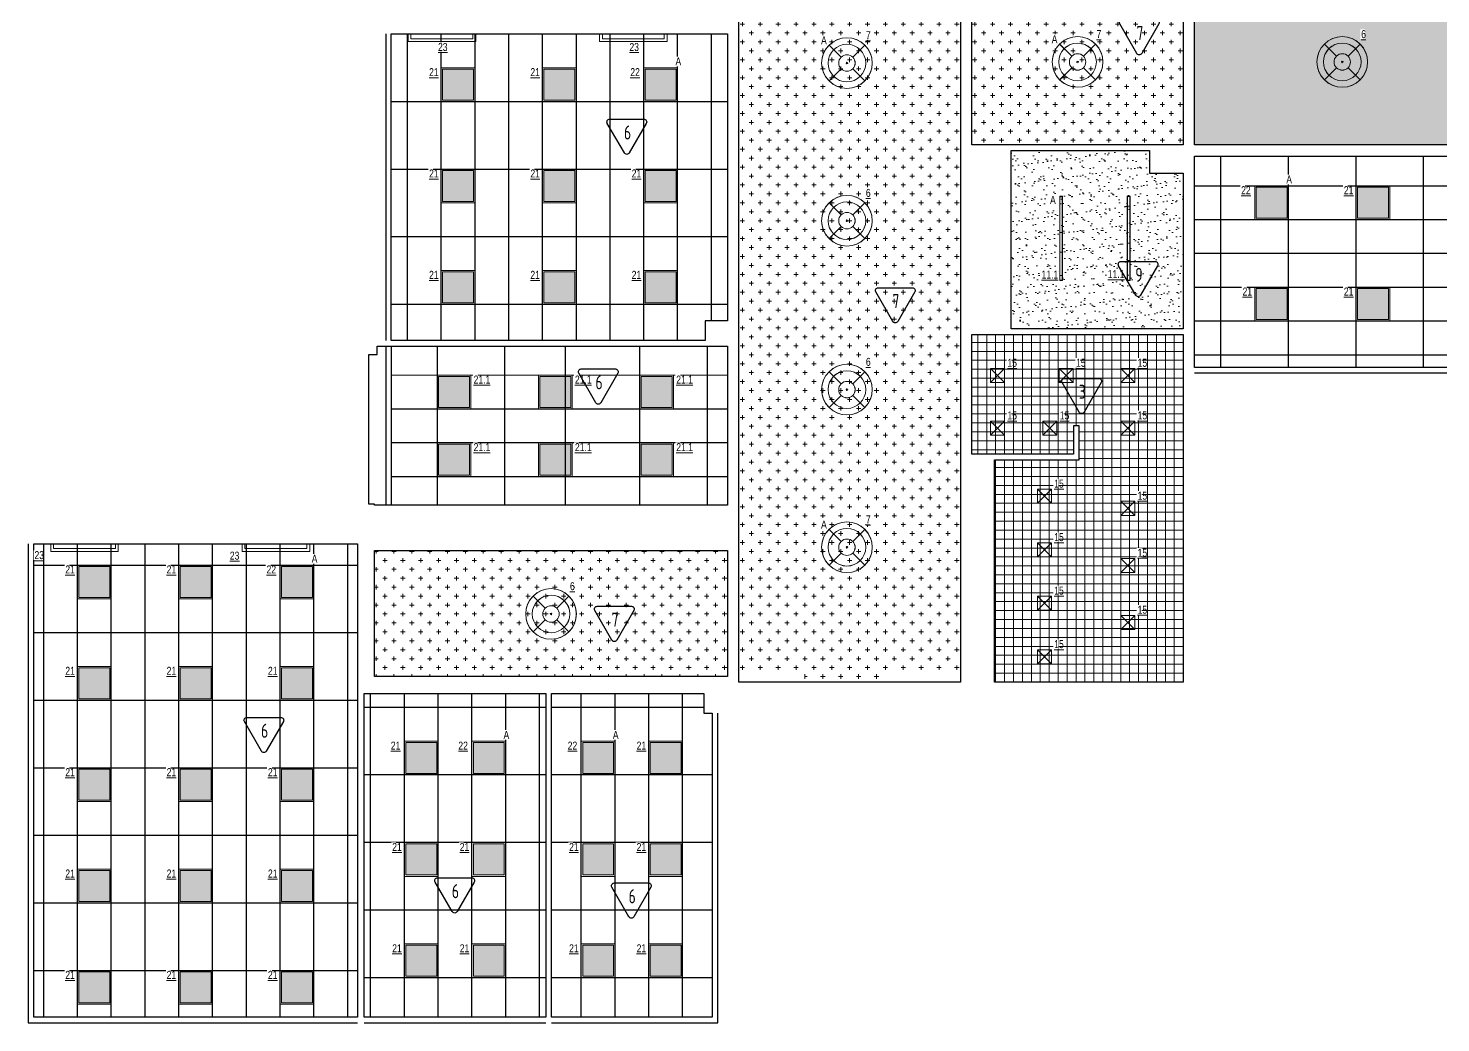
# Model space of a CAD drawing. Header units: millimetres. Extents: x -547274 to 397870, y -45599 to 141350.
# Drawn here: x -76466 to -51371, y 55606 to 73268 of the extents above; entities that cross this region are included whole.
import ezdxf

# ---------------------------------------------------------------- set-up
doc = ezdxf.new("R2010")
doc.units = ezdxf.units.MM
for name, color, linetype, lineweight in [('_ЭОМ_ОБЩ_Освещение_текст тип светильника', 172, 'Continuous', 50), ('_ЭОМ_светильник А', 1, 'Continuous', 35), ('_ЭОМ_светильник Р', 4, 'Continuous', 35), ('АР_Потолки_Штриховка', 252, 'Continuous', 0)]:
    doc.layers.add(name, color=color, linetype=linetype, lineweight=lineweight)
doc.layers.add('X-ref Light', color=250, linetype='Continuous')
doc.layers.add('Штриховка в сечении', color=7, linetype='Continuous')
doc.layers.add('АР_Потолок_Грильято_черный_50х50', color=7, linetype='Continuous', lineweight=5, true_color=0xfa3e00)
doc.layers.add('АР_Потолок_Покраска', color=7, linetype='Continuous', lineweight=5, true_color=0x007399)
doc.layers.get('X-ref Light').off()
doc.styles.add('ISOCPEUR', font='isocpeur.ttf', dxfattribs={"height": 800})
doc.styles.add('ГОСТ', font='cad.shx', dxfattribs={"width": 0.8})

# ---------------------------------------------------------------- blocks, each defined once
blk = doc.blocks.new('A$C4757d704')
at = {"true_color": 0xf8f6b0, "transparency": 33554687}
h = blk.add_hatch(color=51, dxfattribs=at)
h.dxf.hatch_style = 1
h.paths.add_polyline_path([(214, 686), (132, 768, 0.198841), (0, 450, 0.198983), (132, 132), (214, 214, -0.198912), (116, 450, -0.198912)])
edge = h.paths.add_edge_path()
edge.add_arc((450, 450), 334, 135, 180)
edge.add_arc((450, 450), 334, 180, 225)
edge.add_line((214, 214), (347, 347))
edge.add_ellipse((450, 450), major_axis=(-146, 0), ratio=1, start_angle=315, end_angle=405, ccw=False)
edge.add_line((347, 553), (214, 686))
edge = h.paths.add_edge_path()
edge.add_line((214, 686), (347, 553))
edge.add_ellipse((450, 450), major_axis=(-146, 0), ratio=1, start_angle=225, end_angle=315, ccw=False)
edge.add_line((553, 553), (686, 686))
edge.add_arc((450, 450), 334, 45, 135)
h.paths.add_polyline_path([(132, 768), (214, 686, -0.414214), (686, 686), (768, 768, 0.414374)])
h.paths.add_polyline_path([(768, 768), (686, 686, -0.198912), (784, 450, -0.198912), (686, 214), (768, 132, 0.198983), (900, 450, 0.198841)])
edge = h.paths.add_edge_path()
edge.add_line((686, 686), (553, 553))
edge.add_ellipse((450, 450), major_axis=(-146, 0), ratio=1, start_angle=495, end_angle=585, ccw=False)
edge.add_line((553, 347), (686, 214))
edge.add_arc((450, 450), 334, 315, 360)
edge.add_arc((450, 450), 334, 0, 45)
edge = h.paths.add_edge_path()
edge.add_ellipse((450, 450), major_axis=(-146, 0), ratio=1, start_angle=405, end_angle=495, ccw=False)
edge.add_line((347, 347), (214, 214))
edge.add_arc((450, 450), 334, 225, 315)
edge.add_line((686, 214), (553, 347))
h.paths.add_polyline_path([(768, 132), (686, 214, -0.414214), (214, 214), (132, 132, 0.414054)])
edge = h.paths.add_edge_path()
edge.add_ellipse((450, 450), major_axis=(-146, 0), ratio=1, start_angle=495, end_angle=585)
edge.add_ellipse((450, 450), major_axis=(-146, 0), ratio=1, start_angle=225, end_angle=315)
edge.add_ellipse((450, 450), major_axis=(-146, 0), ratio=1, start_angle=315, end_angle=405)
edge.add_ellipse((450, 450), major_axis=(-146, 0), ratio=1, start_angle=405, end_angle=495)
edge = h.paths.add_edge_path(flags=0)
edge.add_ellipse((450, 450), major_axis=(-14.6, 0), ratio=1, start_angle=0, end_angle=360)
edge = h.paths.add_edge_path(flags=16)
edge.add_ellipse((450, 450), major_axis=(-14.6, 0), ratio=1, start_angle=0, end_angle=360)
at = {"layer": 'АР_Потолки_Штриховка', "color": 18, "ltscale": 100, "true_color": 0x000000}
for points in [[(132, 768), (347, 553)], [(768, 768), (553, 553)], [(347, 347), (132, 132)], [(553, 347), (768, 132)]]:
    blk.add_lwpolyline(points, dxfattribs=at)
for radius in [450, 334]:
    blk.add_circle((450, 450), radius, dxfattribs=at)
for major_axis in [(-146, 0), (-146, 0), (-14.6, 0)]:
    blk.add_ellipse((450, 450), major_axis=major_axis, ratio=1, start_param=3.926991, end_param=10.210176, dxfattribs=at)
blk = doc.blocks.new('светильник школа коридор')
at = {"color": 0, "linetype": 'ByBlock', "lineweight": -2}
for points in [[(-318, 318), (-103, 103)], [(318, 318), (103, 103)], [(-103, -103), (-318, -318)], [(103, -103), (318, -318)]]:
    blk.add_lwpolyline(points, dxfattribs=at)
blk.add_circle((0, 0), 334, dxfattribs=at)
for major_axis in [(-450, 0), (-146, 0), (-146, 0), (-14.6, 0)]:
    blk.add_ellipse((0, 0), major_axis=major_axis, ratio=1, start_param=3.926991, end_param=10.210176, dxfattribs=at)
blk = doc.blocks.new('RVE-SLIM-PRIME-595')
at = {"layer": 'Штриховка в сечении', "lineweight": 9, "ltscale": 1000, "true_color": 0xf8f6b0, "transparency": 33554636}
h = blk.add_hatch(color=51, dxfattribs=at)
h.dxf.hatch_style = 1
h.paths.add_polyline_path([(275, 275), (-275, 275), (-275, -275), (275, -275)])
at = {"color": 0, "linetype": 'ByBlock', "lineweight": -2, "ltscale": 40}
for points in [[(300, -300), (-300, -300), (-300, 300), (300, 300)], [(275, -275), (-275, -275), (-275, 275), (275, 275)]]:
    blk.add_lwpolyline(points, close=True, dxfattribs=at)
blk = doc.blocks.new('Кососвет')
at = {"color": 0, "linetype": 'ByBlock', "lineweight": -2, "ltscale": 40}
for points in [[(-600, 26), (600, 26), (600, -111)], [(-600, 26), (-600, -111)], [(-600, -111), (-550, -111)], [(-550, -24), (550, -24)], [(-550, -111), (-550, -24)], [(600, -111), (550, -111), (550, -24)]]:
    blk.add_lwpolyline(points, dxfattribs=at)
blk = doc.blocks.new('RVE-PLS5070-1500-P')
at = {"color": 0, "linetype": 'ByBlock', "lineweight": -2, "ltscale": 40}
for points in [[(750, -25), (-750, -25), (-750, 25), (750, 25)], [(745, -20), (-745, -20), (-745, 20), (745, 20)]]:
    blk.add_lwpolyline(points, close=True, dxfattribs=at)
blk = doc.blocks.new('40 НА 40 ГРИЛЬЯТО ДЛЯ 50')
at = {"color": 0, "linetype": 'ByBlock', "lineweight": -2, "ltscale": 100}
for points in [[(125, -125), (-125, -125), (-125, 125), (125, 125), (125, -125)], [(125, 125), (-125, -125)], [(-125, 125), (125, -125)]]:
    blk.add_lwpolyline(points, dxfattribs=at)

msp = doc.modelspace()

# ---------------------------------------------------------------- hatches: boundary and pattern name
at = {"layer": 'АР_Потолки_Штриховка', "ltscale": 100, "true_color": 0xf8f6b0}
h = msp.add_hatch(color=51, dxfattribs=at)
h.dxf.hatch_style = 1
h.paths.add_polyline_path([(-69103.2, 71992.5), (-68553.2, 71992.5), (-68553.2, 72542.5), (-69103.2, 72542.5)])
h = msp.add_hatch(color=51, dxfattribs=at)
h.dxf.hatch_style = 1
h.paths.add_polyline_path([(-67303.2, 71992.5), (-66753.2, 71992.5), (-66753.2, 72542.5), (-67303.2, 72542.5)])
h = msp.add_hatch(color=51, dxfattribs=at)
h.dxf.hatch_style = 1
h.paths.add_polyline_path([(-65503.2, 71992.5), (-64953.2, 71992.5), (-64953.2, 72542.5), (-65503.2, 72542.5)])
h = msp.add_hatch(color=51, dxfattribs=at)
h.dxf.hatch_style = 1
h.paths.add_polyline_path([(-69103.2, 70192.5), (-68553.2, 70192.5), (-68553.2, 70742.5), (-69103.2, 70742.5)])
h = msp.add_hatch(color=51, dxfattribs=at)
h.dxf.hatch_style = 1
h.paths.add_polyline_path([(-67303.2, 70192.5), (-66753.2, 70192.5), (-66753.2, 70742.5), (-67303.2, 70742.5)])
h = msp.add_hatch(color=51, dxfattribs=at)
h.dxf.hatch_style = 1
h.paths.add_polyline_path([(-65503.2, 70192.5), (-64953.2, 70192.5), (-64953.2, 70742.5), (-65503.2, 70742.5)])
h = msp.add_hatch(color=51, dxfattribs=at)
h.dxf.hatch_style = 1
h.paths.add_polyline_path([(-54650.7, 69895.7), (-54100.7, 69895.7), (-54100.7, 70445.7), (-54650.7, 70445.7)])
h = msp.add_hatch(color=51, dxfattribs=at)
h.dxf.hatch_style = 1
h.paths.add_polyline_path([(-52850.7, 69895.7), (-52300.7, 69895.7), (-52300.7, 70445.7), (-52850.7, 70445.7)])
h = msp.add_hatch(color=51, dxfattribs=at)
h.dxf.hatch_style = 1
h.paths.add_polyline_path([(-69103.2, 68392.5), (-68553.2, 68392.5), (-68553.2, 68942.5), (-69103.2, 68942.5)])
h = msp.add_hatch(color=51, dxfattribs=at)
h.dxf.hatch_style = 1
h.paths.add_polyline_path([(-67303.2, 68392.5), (-66753.2, 68392.5), (-66753.2, 68942.5), (-67303.2, 68942.5)])
h = msp.add_hatch(color=51, dxfattribs=at)
h.dxf.hatch_style = 1
h.paths.add_polyline_path([(-65503.2, 68392.5), (-64953.2, 68392.5), (-64953.2, 68942.5), (-65503.2, 68942.5)])
h = msp.add_hatch(color=51, dxfattribs=at)
h.dxf.hatch_style = 1
h.paths.add_polyline_path([(-54650.7, 68095.7), (-54100.7, 68095.7), (-54100.7, 68645.7), (-54650.7, 68645.7)])
h = msp.add_hatch(color=51, dxfattribs=at)
h.dxf.hatch_style = 1
h.paths.add_polyline_path([(-52850.7, 68095.7), (-52300.7, 68095.7), (-52300.7, 68645.7), (-52850.7, 68645.7)])
h = msp.add_hatch(color=51, dxfattribs=at)
h.dxf.hatch_style = 1
h.paths.add_polyline_path([(-69178.2, 66533.2), (-68628.2, 66533.2), (-68628.2, 67083.2), (-69178.2, 67083.2)])
h = msp.add_hatch(color=51, dxfattribs=at)
h.dxf.hatch_style = 1
h.paths.add_polyline_path([(-67378.2, 66533.2), (-66828.2, 66533.2), (-66828.2, 67083.2), (-67378.2, 67083.2)])
h = msp.add_hatch(color=51, dxfattribs=at)
h.dxf.hatch_style = 1
h.paths.add_polyline_path([(-65578.2, 66533.2), (-65028.2, 66533.2), (-65028.2, 67083.2), (-65578.2, 67083.2)])
h = msp.add_hatch(color=51, dxfattribs=at)
h.dxf.hatch_style = 1
h.paths.add_polyline_path([(-69178.2, 65333.2), (-68628.2, 65333.2), (-68628.2, 65883.2), (-69178.2, 65883.2)])
h = msp.add_hatch(color=51, dxfattribs=at)
h.dxf.hatch_style = 1
h.paths.add_polyline_path([(-67378.2, 65333.2), (-66828.2, 65333.2), (-66828.2, 65883.2), (-67378.2, 65883.2)])
h = msp.add_hatch(color=51, dxfattribs=at)
h.dxf.hatch_style = 1
h.paths.add_polyline_path([(-65578.2, 65333.2), (-65028.2, 65333.2), (-65028.2, 65883.2), (-65578.2, 65883.2)])
h = msp.add_hatch(color=51, dxfattribs=at)
h.dxf.hatch_style = 1
h.paths.add_polyline_path([(-75565.7, 63159.7), (-75015.7, 63159.7), (-75015.7, 63709.7), (-75565.7, 63709.7)])
h = msp.add_hatch(color=51, dxfattribs=at)
h.dxf.hatch_style = 1
h.paths.add_polyline_path([(-73765.7, 63159.7), (-73215.7, 63159.7), (-73215.7, 63709.7), (-73765.7, 63709.7)])
h = msp.add_hatch(color=51, dxfattribs=at)
h.dxf.hatch_style = 1
h.paths.add_polyline_path([(-71965.7, 63159.7), (-71415.7, 63159.7), (-71415.7, 63709.7), (-71965.7, 63709.7)])
h = msp.add_hatch(color=51, dxfattribs=at)
h.dxf.hatch_style = 1
h.paths.add_polyline_path([(-75565.7, 61359.7), (-75015.7, 61359.7), (-75015.7, 61909.7), (-75565.7, 61909.7)])
h = msp.add_hatch(color=51, dxfattribs=at)
h.dxf.hatch_style = 1
h.paths.add_polyline_path([(-73765.7, 61359.7), (-73215.7, 61359.7), (-73215.7, 61909.7), (-73765.7, 61909.7)])
h = msp.add_hatch(color=51, dxfattribs=at)
h.dxf.hatch_style = 1
h.paths.add_polyline_path([(-71965.7, 61359.7), (-71415.7, 61359.7), (-71415.7, 61909.7), (-71965.7, 61909.7)])
h = msp.add_hatch(color=51, dxfattribs=at)
h.dxf.hatch_style = 1
h.paths.add_polyline_path([(-69758.2, 60030.7), (-69208.2, 60030.7), (-69208.2, 60580.7), (-69758.2, 60580.7)])
h = msp.add_hatch(color=51, dxfattribs=at)
h.dxf.hatch_style = 1
h.paths.add_polyline_path([(-68558.2, 60030.7), (-68008.2, 60030.7), (-68008.2, 60580.7), (-68558.2, 60580.7)])
h = msp.add_hatch(color=51, dxfattribs=at)
h.dxf.hatch_style = 1
h.paths.add_polyline_path([(-66615.7, 60030.7), (-66065.7, 60030.7), (-66065.7, 60580.7), (-66615.7, 60580.7)])
h = msp.add_hatch(color=51, dxfattribs=at)
h.dxf.hatch_style = 1
h.paths.add_polyline_path([(-65415.7, 60030.7), (-64865.7, 60030.7), (-64865.7, 60580.7), (-65415.7, 60580.7)])
h = msp.add_hatch(color=51, dxfattribs=at)
h.dxf.hatch_style = 1
h.paths.add_polyline_path([(-75565.7, 59559.7), (-75015.7, 59559.7), (-75015.7, 60109.7), (-75565.7, 60109.7)])
h = msp.add_hatch(color=51, dxfattribs=at)
h.dxf.hatch_style = 1
h.paths.add_polyline_path([(-73765.7, 59559.7), (-73215.7, 59559.7), (-73215.7, 60109.7), (-73765.7, 60109.7)])
h = msp.add_hatch(color=51, dxfattribs=at)
h.dxf.hatch_style = 1
h.paths.add_polyline_path([(-71965.7, 59559.7), (-71415.7, 59559.7), (-71415.7, 60109.7), (-71965.7, 60109.7)])
h = msp.add_hatch(color=51, dxfattribs=at)
h.dxf.hatch_style = 1
h.paths.add_polyline_path([(-69758.2, 58230.7), (-69208.2, 58230.7), (-69208.2, 58780.7), (-69758.2, 58780.7)])
h = msp.add_hatch(color=51, dxfattribs=at)
h.dxf.hatch_style = 1
h.paths.add_polyline_path([(-68558.2, 58230.7), (-68008.2, 58230.7), (-68008.2, 58780.7), (-68558.2, 58780.7)])
h = msp.add_hatch(color=51, dxfattribs=at)
h.dxf.hatch_style = 1
h.paths.add_polyline_path([(-66615.7, 58230.7), (-66065.7, 58230.7), (-66065.7, 58780.7), (-66615.7, 58780.7)])
h = msp.add_hatch(color=51, dxfattribs=at)
h.dxf.hatch_style = 1
h.paths.add_polyline_path([(-65415.7, 58230.7), (-64865.7, 58230.7), (-64865.7, 58780.7), (-65415.7, 58780.7)])
h = msp.add_hatch(color=51, dxfattribs=at)
h.dxf.hatch_style = 1
h.paths.add_polyline_path([(-75565.7, 57759.7), (-75015.7, 57759.7), (-75015.7, 58309.7), (-75565.7, 58309.7)])
h = msp.add_hatch(color=51, dxfattribs=at)
h.dxf.hatch_style = 1
h.paths.add_polyline_path([(-73765.7, 57759.7), (-73215.7, 57759.7), (-73215.7, 58309.7), (-73765.7, 58309.7)])
h = msp.add_hatch(color=51, dxfattribs=at)
h.dxf.hatch_style = 1
h.paths.add_polyline_path([(-71965.7, 57759.7), (-71415.7, 57759.7), (-71415.7, 58309.7), (-71965.7, 58309.7)])
h = msp.add_hatch(color=51, dxfattribs=at)
h.dxf.hatch_style = 1
h.paths.add_polyline_path([(-69758.2, 56430.7), (-69208.2, 56430.7), (-69208.2, 56980.7), (-69758.2, 56980.7)])
h = msp.add_hatch(color=51, dxfattribs=at)
h.dxf.hatch_style = 1
h.paths.add_polyline_path([(-68558.2, 56430.7), (-68008.2, 56430.7), (-68008.2, 56980.7), (-68558.2, 56980.7)])
h = msp.add_hatch(color=51, dxfattribs=at)
h.dxf.hatch_style = 1
h.paths.add_polyline_path([(-66615.7, 56430.7), (-66065.7, 56430.7), (-66065.7, 56980.7), (-66615.7, 56980.7)])
h = msp.add_hatch(color=51, dxfattribs=at)
h.dxf.hatch_style = 1
h.paths.add_polyline_path([(-65415.7, 56430.7), (-64865.7, 56430.7), (-64865.7, 56980.7), (-65415.7, 56980.7)])
h = msp.add_hatch(color=51, dxfattribs=at)
h.dxf.hatch_style = 1
h.paths.add_polyline_path([(-75565.7, 55959.7), (-75015.7, 55959.7), (-75015.7, 56509.7), (-75565.7, 56509.7)])
h = msp.add_hatch(color=51, dxfattribs=at)
h.dxf.hatch_style = 1
h.paths.add_polyline_path([(-73765.7, 55959.7), (-73215.7, 55959.7), (-73215.7, 56509.7), (-73765.7, 56509.7)])
h = msp.add_hatch(color=51, dxfattribs=at)
h.dxf.hatch_style = 1
h.paths.add_polyline_path([(-71965.7, 55959.7), (-71415.7, 55959.7), (-71415.7, 56509.7), (-71965.7, 56509.7)])
at = {"layer": 'АР_Потолок_Грильято_черный_50х50', "transparency": 33554559}
h = msp.add_hatch(dxfattribs=at)
h.set_pattern_fill('ANSI37', color=256, scale=50, angle=45)
h.set_pattern_definition([(90, (-55945.7, 61655.68), (-158.75, 0), []), (180, (-55945.7, 61655.68), (0, -158.75), [])])
h.paths.add_polyline_path([(-59300, 65605.7), (-57797.9, 65605.7), (-57797.9, 66205.7), (-57897.9, 66205.7), (-57897.9, 65705.7), (-59700.7, 65705.7), (-59700.7, 67826.8), (-55945.7, 67826.8), (-55945.7, 61655.7), (-59300, 61655.7)])
at = {"layer": 'АР_Потолок_Покраска'}
h = msp.add_hatch(dxfattribs=at)
h.set_pattern_fill('CROSS', color=256, scale=25)
h.paths.add_polyline_path([(-63840.7, 75185.7), (-60000.7, 75185.7), (-60000.7, 73908.2), (-59900.7, 73908.2), (-59900.7, 71908.2), (-59900.7, 61806.4), (-61120.7, 61806.4), (-61120.7, 61655.7), (-62670.7, 61655.7), (-62670.7, 61806.4), (-63840.7, 61806.4)])
h = msp.add_hatch(dxfattribs=at)
h.set_pattern_fill('CROSS', color=256, scale=25)
h.paths.add_polyline_path([(-55745.7, 74164.5), (-50960.7, 74164.5), (-50960.7, 74865.7), (-34180.7, 74865.7), (-34179, 74164.5), (-29329, 74164.5), (-29330.7, 71195.7), (-55745.7, 71195.7)])
h = msp.add_hatch(dxfattribs=at)
h.set_pattern_fill('CROSS', color=256, scale=25)
h.paths.add_polyline_path([(-59700.7, 74244.5), (-55945.7, 74244.5), (-55945.7, 71195.7), (-59700.7, 71195.7)])
h = msp.add_hatch(dxfattribs=at)
h.set_pattern_fill('AR-SAND', color=256, scale=5)
h.set_pattern_definition([(37.5, (-264472.44, 36204.57), (-8.00016, 244.70662), [0, -193.04, 0, -215.9, 0, -206.375]), (7.5, (-264472.44, 36204.57), (224.76164, 358.41255), [0, -104.14, 0, -173.99, 0, -66.675]), (327.5, (-264628.65, 36204.57), (395.49619, 0.7186), [0, -63.5, 0, -228.6, 0, -298.45]), (317.5, (-264628.65, 36204.57), (381.7782, 111.46466), [0, -31.75, 0, -149.86, 0, -171.45])])
h.paths.add_polyline_path([(-56545.7, 71095.7), (-56545.7, 70695.3), (-55945.7, 70695.3), (-55945.7, 67926.8), (-59000.8, 67926.8), (-59000.8, 71095.7)])
h = msp.add_hatch(dxfattribs=at)
h.set_pattern_fill('CROSS', color=256, scale=25)
h.paths.add_polyline_path([(-70315.7, 63995.7), (-64040.7, 63995.7), (-64040.7, 61755.7), (-70315.7, 61755.7)])

# ---------------------------------------------------------------- linework, layer by layer
for p, q in [((-70113.6, 67620.7), (-70113.6, 64795.7)), ((-70015.7, 67620.7), (-70015.7, 64795.7))]:
    msp.add_line(p, q)
for points in [[(-63840.7, 75185.7), (-60000.7, 75185.7), (-60000.7, 73908.2), (-59900.7, 73908.2), (-59900.7, 71908.2), (-59900.7, 61655.7), (-63840.7, 61655.7)], [(-55745.7, 74164.5), (-50960.7, 74164.5), (-50960.7, 74865.7), (-34180.7, 74865.7), (-34179, 74164.5), (-29329, 74164.5), (-29330.7, 71195.7), (-55745.7, 71195.7)], [(-59700.7, 74244.5), (-55945.7, 74244.5), (-55945.7, 71195.7), (-59700.7, 71195.7)], [(-70015.7, 73167.5), (-64040.7, 73167.5), (-64040.7, 68070.7), (-64440.7, 68070.7), (-64440.7, 67720.7), (-70015.7, 67720.7)], [(-56545.7, 71095.7), (-56545.7, 70695.3), (-55945.7, 70695.3), (-55945.7, 67926.8), (-59000.8, 67926.8), (-59000.8, 71095.7)], [(-55745.7, 70995.7), (-47605.7, 70995.7), (-47605.7, 67245.7), (-55745.7, 67245.7)], [(-59300, 65605.7), (-57797.9, 65605.7), (-57797.9, 66205.7), (-57897.9, 66205.7), (-57897.9, 65705.7), (-59700.7, 65705.7), (-59700.7, 67826.8), (-55945.7, 67826.8), (-55945.7, 61655.7), (-59300, 61655.7)], [(-70415.7, 67475.7), (-70265.1, 67475.7), (-70265.1, 67620.7), (-64040.7, 67620.7), (-64040.7, 64795.7), (-70315.7, 64795.7), (-70315.7, 64815.7), (-70415.7, 64815.7)], [(-76365.7, 64113.4), (-70615.7, 64113.4), (-70615.7, 55705.7), (-76365.7, 55705.7)], [(-70315.7, 63995.7), (-64040.7, 63995.7), (-64040.7, 61755.7), (-70315.7, 61755.7)], [(-70495.7, 61455.7), (-67270.7, 61455.7), (-67270.7, 55705.7), (-70495.7, 55705.7)], [(-67170.7, 61455.7), (-64465.7, 61455.7), (-64465.7, 61105.7), (-64315.7, 61105.7), (-64315.7, 55705.7), (-67170.7, 55705.7)]]:
    msp.add_lwpolyline(points, close=True)
for points in [[(-57030.5, 73420.2), (-56424.3, 73420.2, -0.5773495), (-56381, 73345.2), (-56684.1, 72820.2, -0.5773541), (-56770.7, 72820.2), (-57073.8, 73345.2, -0.5773491), (-57030.5, 73420.2, -0.0000017)], [(-66134.9, 71653.6), (-65528.7, 71653.6, -0.5773495), (-65485.4, 71578.6), (-65788.5, 71053.6, -0.5773541), (-65875.1, 71053.6), (-66178.2, 71578.6, -0.5773491), (-66134.9, 71653.6, -0.0000017)], [(-57050.6, 69125.7), (-56444.4, 69125.7, -0.5773495), (-56401.1, 69050.7), (-56704.2, 68525.7, -0.5773541), (-56790.8, 68525.7), (-57093.9, 69050.7, -0.5773491), (-57050.6, 69125.7, -0.0000017)], [(-61365.5, 68659.4), (-60759.2, 68659.4, -0.5773495), (-60715.9, 68584.4), (-61019.1, 68059.4, -0.5773541), (-61105.7, 68059.4), (-61408.8, 68584.4, -0.5773491), (-61365.5, 68659.4, -0.0000017)], [(-66641.5, 67217.6), (-66035.3, 67217.6, -0.5773495), (-65992, 67142.6), (-66295.1, 66617.6, -0.5773541), (-66381.7, 66617.6), (-66684.8, 67142.6, -0.5773491), (-66641.5, 67217.6, -0.0000017)], [(-58054.1, 67048.7), (-57447.9, 67048.7, -0.5773495), (-57404.6, 66973.7), (-57707.7, 66448.7, -0.5773541), (-57794.3, 66448.7), (-58097.4, 66973.7, -0.5773491), (-58054.1, 67048.7, -0.0000017)], [(-66356.1, 63002.7), (-65749.9, 63002.7, -0.5773495), (-65706.6, 62927.7), (-66009.7, 62402.7, -0.5773541), (-66096.3, 62402.7), (-66399.4, 62927.7, -0.5773491), (-66356.1, 63002.7, -0.0000017)], [(-72583.2, 61028.2), (-71977, 61028.2, -0.5773495), (-71933.7, 60953.2), (-72236.8, 60428.2, -0.5773541), (-72323.4, 60428.2), (-72626.5, 60953.2, -0.5773491), (-72583.2, 61028.2, -0.0000017)], [(-69193, 58179.1), (-68586.8, 58179.1, -0.5773495), (-68543.4, 58104.1), (-68846.6, 57579.1, -0.5773541), (-68933.2, 57579.1), (-69236.3, 58104.1, -0.5773491), (-69193, 58179.1, -0.0000017)], [(-66053.1, 58088.6), (-65446.9, 58088.6, -0.5773495), (-65403.6, 58013.6), (-65706.7, 57488.6, -0.5773541), (-65793.3, 57488.6), (-66096.4, 58013.6, -0.5773491), (-66053.1, 58088.6, -0.0000017)]]:
    msp.add_lwpolyline(points, format="xyb")
for points in [[(-70115.7, 73167.5), (-70115.7, 67720.7)], [(-69728.2, 67720.7), (-69728.2, 73167.5)], [(-69128.2, 67720.7), (-69128.2, 73167.5)], [(-68528.2, 67720.7), (-68528.2, 73167.5)], [(-67928.2, 67720.7), (-67928.2, 73167.5)], [(-67328.2, 67720.7), (-67328.2, 73167.5)], [(-66728.2, 67720.7), (-66728.2, 73167.5)], [(-66128.2, 67720.7), (-66128.2, 73167.5)], [(-65528.2, 67720.7), (-65528.2, 73167.5)], [(-64928.2, 67720.7), (-64928.2, 73167.5)], [(-64328.2, 68070.7), (-64328.2, 73167.5)], [(-70015.7, 71967.5), (-64040.7, 71967.5)], [(-70015.7, 70767.5), (-64040.7, 70767.5)], [(-55745.7, 70995.7), (-47605.7, 70995.7)], [(-55275.7, 67245.7), (-55275.7, 70995.7)], [(-54075.7, 67245.7), (-54075.7, 70995.7)], [(-52875.7, 67245.7), (-52875.7, 70995.7)], [(-51675.7, 67245.7), (-51675.7, 70995.7)], [(-55745.7, 70470.7), (-47605.7, 70470.7)], [(-55745.7, 69870.7), (-47605.7, 69870.7)], [(-70015.7, 69567.5), (-64040.7, 69567.5)], [(-55745.7, 69270.7), (-47605.7, 69270.7)], [(-55745.7, 68670.7), (-47605.7, 68670.7)], [(-70015.7, 68367.5), (-64040.7, 68367.5)], [(-55745.7, 68070.7), (-47605.7, 68070.7)], [(-69203.2, 67620.7), (-69203.2, 64795.7)], [(-68003.2, 67620.7), (-68003.2, 64795.7)], [(-66928.2, 67620.7), (-66928.2, 64795.7)], [(-65603.2, 67620.7), (-65603.2, 64795.7)], [(-64403.2, 67620.7), (-64403.2, 64795.7)], [(-55745.7, 67470.7), (-47605.7, 67470.7)], [(-70015.7, 67112.7), (-64040.7, 67108.2)], [(-55745.7, 67145.7), (-47605.7, 67145.7)], [(-70015.7, 66508.2), (-64040.7, 66508.2)], [(-70015.7, 65908.2), (-64040.7, 65908.2)], [(-70015.7, 65308.2), (-64040.7, 65308.2)], [(-76465.7, 64113.4), (-76465.7, 55605.7), (-70615.7, 55605.7)], [(-76190.7, 55705.7), (-76190.7, 64113.4)], [(-75590.7, 55705.7), (-75590.7, 64113.4)], [(-74990.7, 55705.7), (-74990.7, 64113.4)], [(-74390.7, 55705.7), (-74390.7, 64113.4)], [(-73790.7, 55705.7), (-73790.7, 64113.4)], [(-73190.7, 55705.7), (-73190.7, 64113.4)], [(-72590.7, 55705.7), (-72590.7, 64113.4)], [(-71990.7, 55705.7), (-71990.7, 64113.4)], [(-71390.7, 55705.7), (-71390.7, 64113.4)], [(-70790.7, 55705.7), (-70790.7, 64113.4)], [(-76365.7, 63734.7), (-70615.7, 63734.7)], [(-76365.7, 62534.7), (-70615.7, 62534.7)], [(-76365.7, 61334.7), (-70615.7, 61334.7)], [(-70383.2, 55705.7), (-70383.2, 61455.7)], [(-69783.2, 55705.7), (-69783.2, 61455.7)], [(-69183.2, 55705.7), (-69183.2, 61455.7)], [(-68583.2, 55705.7), (-68583.2, 61455.7)], [(-67983.2, 55705.7), (-67983.2, 61455.7)], [(-67383.2, 55705.7), (-67383.2, 61455.7)], [(-66640.7, 55705.7), (-66640.7, 61455.7)], [(-66040.7, 55705.7), (-66040.7, 61455.7)], [(-65440.7, 55705.7), (-65440.7, 61455.7)], [(-64840.7, 55705.7), (-64840.7, 61455.7)], [(-67270.7, 61205.7), (-70495.7, 61205.7)], [(-64465.7, 61205.7), (-67170.7, 61205.7)], [(-76365.7, 60134.7), (-70615.7, 60134.7)], [(-67270.7, 60005.7), (-70495.7, 60005.7)], [(-64315.7, 60005.7), (-67170.7, 60005.7)], [(-76365.7, 58934.7), (-70615.7, 58934.7)], [(-67270.7, 58805.7), (-70495.7, 58805.7)], [(-64315.7, 58805.7), (-67170.7, 58805.7)], [(-76365.7, 57734.7), (-70615.7, 57734.7)], [(-67270.7, 57605.7), (-70495.7, 57605.7)], [(-64315.7, 57605.7), (-67170.7, 57605.7)], [(-76365.7, 56534.7), (-70615.7, 56534.7)], [(-67270.7, 56405.7), (-70495.7, 56405.7)], [(-64315.7, 56405.7), (-67170.7, 56405.7)], [(-70495.7, 55606.7), (-67270.7, 55606.7)], [(-67170.7, 55606.7), (-64215.7, 55606.7)]]:
    msp.add_lwpolyline(points)
at = {"ltscale": 1000}
msp.add_lwpolyline([(-64215.7, 55606.7), (-64215.7, 61105.7)], dxfattribs=at)
at = {"layer": 'АР_Потолки_Штриховка', "color": 18, "ltscale": 100, "true_color": 0x000000}
for points in [[(-68528.2, 71967.5), (-69128.2, 71967.5), (-69128.2, 72567.5), (-68528.2, 72567.5)], [(-68553.2, 71992.5), (-69103.2, 71992.5), (-69103.2, 72542.5), (-68553.2, 72542.5)], [(-66728.2, 71967.5), (-67328.2, 71967.5), (-67328.2, 72567.5), (-66728.2, 72567.5)], [(-66753.2, 71992.5), (-67303.2, 71992.5), (-67303.2, 72542.5), (-66753.2, 72542.5)], [(-64928.2, 71967.5), (-65528.2, 71967.5), (-65528.2, 72567.5), (-64928.2, 72567.5)], [(-64953.2, 71992.5), (-65503.2, 71992.5), (-65503.2, 72542.5), (-64953.2, 72542.5)], [(-68528.2, 70167.5), (-69128.2, 70167.5), (-69128.2, 70767.5), (-68528.2, 70767.5)], [(-66728.2, 70167.5), (-67328.2, 70167.5), (-67328.2, 70767.5), (-66728.2, 70767.5)], [(-64928.2, 70167.5), (-65528.2, 70167.5), (-65528.2, 70767.5), (-64928.2, 70767.5)], [(-68553.2, 70192.5), (-69103.2, 70192.5), (-69103.2, 70742.5), (-68553.2, 70742.5)], [(-66753.2, 70192.5), (-67303.2, 70192.5), (-67303.2, 70742.5), (-66753.2, 70742.5)], [(-64953.2, 70192.5), (-65503.2, 70192.5), (-65503.2, 70742.5), (-64953.2, 70742.5)], [(-54075.7, 69870.7), (-54675.7, 69870.7), (-54675.7, 70470.7), (-54075.7, 70470.7)], [(-54100.7, 69895.7), (-54650.7, 69895.7), (-54650.7, 70445.7), (-54100.7, 70445.7)], [(-52275.7, 69870.7), (-52875.7, 69870.7), (-52875.7, 70470.7), (-52275.7, 70470.7)], [(-52300.7, 69895.7), (-52850.7, 69895.7), (-52850.7, 70445.7), (-52300.7, 70445.7)], [(-68528.2, 68367.5), (-69128.2, 68367.5), (-69128.2, 68967.5), (-68528.2, 68967.5)], [(-68553.2, 68392.5), (-69103.2, 68392.5), (-69103.2, 68942.5), (-68553.2, 68942.5)], [(-66728.2, 68367.5), (-67328.2, 68367.5), (-67328.2, 68967.5), (-66728.2, 68967.5)], [(-66753.2, 68392.5), (-67303.2, 68392.5), (-67303.2, 68942.5), (-66753.2, 68942.5)], [(-64928.2, 68367.5), (-65528.2, 68367.5), (-65528.2, 68967.5), (-64928.2, 68967.5)], [(-64953.2, 68392.5), (-65503.2, 68392.5), (-65503.2, 68942.5), (-64953.2, 68942.5)], [(-54075.7, 68070.7), (-54675.7, 68070.7), (-54675.7, 68670.7), (-54075.7, 68670.7)], [(-54100.7, 68095.7), (-54650.7, 68095.7), (-54650.7, 68645.7), (-54100.7, 68645.7)], [(-52275.7, 68070.7), (-52875.7, 68070.7), (-52875.7, 68670.7), (-52275.7, 68670.7)], [(-52300.7, 68095.7), (-52850.7, 68095.7), (-52850.7, 68645.7), (-52300.7, 68645.7)], [(-74990.7, 63134.7), (-75590.7, 63134.7), (-75590.7, 63734.7), (-74990.7, 63734.7)], [(-75015.7, 63159.7), (-75565.7, 63159.7), (-75565.7, 63709.7), (-75015.7, 63709.7)], [(-73190.7, 63134.7), (-73790.7, 63134.7), (-73790.7, 63734.7), (-73190.7, 63734.7)], [(-73215.7, 63159.7), (-73765.7, 63159.7), (-73765.7, 63709.7), (-73215.7, 63709.7)], [(-71390.7, 63134.7), (-71990.7, 63134.7), (-71990.7, 63734.7), (-71390.7, 63734.7)], [(-71415.7, 63159.7), (-71965.7, 63159.7), (-71965.7, 63709.7), (-71415.7, 63709.7)], [(-74990.7, 61334.7), (-75590.7, 61334.7), (-75590.7, 61934.7), (-74990.7, 61934.7)], [(-75015.7, 61359.7), (-75565.7, 61359.7), (-75565.7, 61909.7), (-75015.7, 61909.7)], [(-73190.7, 61334.7), (-73790.7, 61334.7), (-73790.7, 61934.7), (-73190.7, 61934.7)], [(-73215.7, 61359.7), (-73765.7, 61359.7), (-73765.7, 61909.7), (-73215.7, 61909.7)], [(-71390.7, 61334.7), (-71990.7, 61334.7), (-71990.7, 61934.7), (-71390.7, 61934.7)], [(-71415.7, 61359.7), (-71965.7, 61359.7), (-71965.7, 61909.7), (-71415.7, 61909.7)], [(-74990.7, 59534.7), (-75590.7, 59534.7), (-75590.7, 60134.7), (-74990.7, 60134.7)], [(-75015.7, 59559.7), (-75565.7, 59559.7), (-75565.7, 60109.7), (-75015.7, 60109.7)], [(-73190.7, 59534.7), (-73790.7, 59534.7), (-73790.7, 60134.7), (-73190.7, 60134.7)], [(-73215.7, 59559.7), (-73765.7, 59559.7), (-73765.7, 60109.7), (-73215.7, 60109.7)], [(-71390.7, 59534.7), (-71990.7, 59534.7), (-71990.7, 60134.7), (-71390.7, 60134.7)], [(-71415.7, 59559.7), (-71965.7, 59559.7), (-71965.7, 60109.7), (-71415.7, 60109.7)], [(-74990.7, 57734.7), (-75590.7, 57734.7), (-75590.7, 58334.7), (-74990.7, 58334.7)], [(-75015.7, 57759.7), (-75565.7, 57759.7), (-75565.7, 58309.7), (-75015.7, 58309.7)], [(-73190.7, 57734.7), (-73790.7, 57734.7), (-73790.7, 58334.7), (-73190.7, 58334.7)], [(-73215.7, 57759.7), (-73765.7, 57759.7), (-73765.7, 58309.7), (-73215.7, 58309.7)], [(-71390.7, 57734.7), (-71990.7, 57734.7), (-71990.7, 58334.7), (-71390.7, 58334.7)], [(-71415.7, 57759.7), (-71965.7, 57759.7), (-71965.7, 58309.7), (-71415.7, 58309.7)], [(-74990.7, 55934.7), (-75590.7, 55934.7), (-75590.7, 56534.7), (-74990.7, 56534.7)], [(-75015.7, 55959.7), (-75565.7, 55959.7), (-75565.7, 56509.7), (-75015.7, 56509.7)], [(-73190.7, 55934.7), (-73790.7, 55934.7), (-73790.7, 56534.7), (-73190.7, 56534.7)], [(-73215.7, 55959.7), (-73765.7, 55959.7), (-73765.7, 56509.7), (-73215.7, 56509.7)], [(-71390.7, 55934.7), (-71990.7, 55934.7), (-71990.7, 56534.7), (-71390.7, 56534.7)], [(-71415.7, 55959.7), (-71965.7, 55959.7), (-71965.7, 56509.7), (-71415.7, 56509.7)]]:
    msp.add_lwpolyline(points, close=True, dxfattribs=at)
at = {"layer": 'АР_Потолки_Штриховка', "color": 18, "lineweight": 18, "ltscale": 100, "true_color": 0x000000}
for points in [[(-68528.2, 71967.5), (-69128.2, 71967.5), (-69128.2, 72567.5), (-68528.2, 72567.5)], [(-68553.2, 71992.5), (-69103.2, 71992.5), (-69103.2, 72542.5), (-68553.2, 72542.5)], [(-66728.2, 71967.5), (-67328.2, 71967.5), (-67328.2, 72567.5), (-66728.2, 72567.5)], [(-66753.2, 71992.5), (-67303.2, 71992.5), (-67303.2, 72542.5), (-66753.2, 72542.5)], [(-64928.2, 71967.5), (-65528.2, 71967.5), (-65528.2, 72567.5), (-64928.2, 72567.5)], [(-64953.2, 71992.5), (-65503.2, 71992.5), (-65503.2, 72542.5), (-64953.2, 72542.5)], [(-68528.2, 70167.5), (-69128.2, 70167.5), (-69128.2, 70767.5), (-68528.2, 70767.5)], [(-66728.2, 70167.5), (-67328.2, 70167.5), (-67328.2, 70767.5), (-66728.2, 70767.5)], [(-64928.2, 70167.5), (-65528.2, 70167.5), (-65528.2, 70767.5), (-64928.2, 70767.5)], [(-68553.2, 70192.5), (-69103.2, 70192.5), (-69103.2, 70742.5), (-68553.2, 70742.5)], [(-66753.2, 70192.5), (-67303.2, 70192.5), (-67303.2, 70742.5), (-66753.2, 70742.5)], [(-64953.2, 70192.5), (-65503.2, 70192.5), (-65503.2, 70742.5), (-64953.2, 70742.5)], [(-54075.7, 69870.7), (-54675.7, 69870.7), (-54675.7, 70470.7), (-54075.7, 70470.7)], [(-54100.7, 69895.7), (-54650.7, 69895.7), (-54650.7, 70445.7), (-54100.7, 70445.7)], [(-52275.7, 69870.7), (-52875.7, 69870.7), (-52875.7, 70470.7), (-52275.7, 70470.7)], [(-52300.7, 69895.7), (-52850.7, 69895.7), (-52850.7, 70445.7), (-52300.7, 70445.7)], [(-68528.2, 68367.5), (-69128.2, 68367.5), (-69128.2, 68967.5), (-68528.2, 68967.5)], [(-68553.2, 68392.5), (-69103.2, 68392.5), (-69103.2, 68942.5), (-68553.2, 68942.5)], [(-66728.2, 68367.5), (-67328.2, 68367.5), (-67328.2, 68967.5), (-66728.2, 68967.5)], [(-66753.2, 68392.5), (-67303.2, 68392.5), (-67303.2, 68942.5), (-66753.2, 68942.5)], [(-64928.2, 68367.5), (-65528.2, 68367.5), (-65528.2, 68967.5), (-64928.2, 68967.5)], [(-64953.2, 68392.5), (-65503.2, 68392.5), (-65503.2, 68942.5), (-64953.2, 68942.5)], [(-54075.7, 68070.7), (-54675.7, 68070.7), (-54675.7, 68670.7), (-54075.7, 68670.7)], [(-54100.7, 68095.7), (-54650.7, 68095.7), (-54650.7, 68645.7), (-54100.7, 68645.7)], [(-52275.7, 68070.7), (-52875.7, 68070.7), (-52875.7, 68670.7), (-52275.7, 68670.7)], [(-52300.7, 68095.7), (-52850.7, 68095.7), (-52850.7, 68645.7), (-52300.7, 68645.7)], [(-74990.7, 63134.7), (-75590.7, 63134.7), (-75590.7, 63734.7), (-74990.7, 63734.7)], [(-75015.7, 63159.7), (-75565.7, 63159.7), (-75565.7, 63709.7), (-75015.7, 63709.7)], [(-73190.7, 63134.7), (-73790.7, 63134.7), (-73790.7, 63734.7), (-73190.7, 63734.7)], [(-73215.7, 63159.7), (-73765.7, 63159.7), (-73765.7, 63709.7), (-73215.7, 63709.7)], [(-71390.7, 63134.7), (-71990.7, 63134.7), (-71990.7, 63734.7), (-71390.7, 63734.7)], [(-71415.7, 63159.7), (-71965.7, 63159.7), (-71965.7, 63709.7), (-71415.7, 63709.7)], [(-74990.7, 61334.7), (-75590.7, 61334.7), (-75590.7, 61934.7), (-74990.7, 61934.7)], [(-75015.7, 61359.7), (-75565.7, 61359.7), (-75565.7, 61909.7), (-75015.7, 61909.7)], [(-73190.7, 61334.7), (-73790.7, 61334.7), (-73790.7, 61934.7), (-73190.7, 61934.7)], [(-73215.7, 61359.7), (-73765.7, 61359.7), (-73765.7, 61909.7), (-73215.7, 61909.7)], [(-71390.7, 61334.7), (-71990.7, 61334.7), (-71990.7, 61934.7), (-71390.7, 61934.7)], [(-71415.7, 61359.7), (-71965.7, 61359.7), (-71965.7, 61909.7), (-71415.7, 61909.7)], [(-74990.7, 59534.7), (-75590.7, 59534.7), (-75590.7, 60134.7), (-74990.7, 60134.7)], [(-75015.7, 59559.7), (-75565.7, 59559.7), (-75565.7, 60109.7), (-75015.7, 60109.7)], [(-73190.7, 59534.7), (-73790.7, 59534.7), (-73790.7, 60134.7), (-73190.7, 60134.7)], [(-73215.7, 59559.7), (-73765.7, 59559.7), (-73765.7, 60109.7), (-73215.7, 60109.7)], [(-71390.7, 59534.7), (-71990.7, 59534.7), (-71990.7, 60134.7), (-71390.7, 60134.7)], [(-71415.7, 59559.7), (-71965.7, 59559.7), (-71965.7, 60109.7), (-71415.7, 60109.7)], [(-74990.7, 57734.7), (-75590.7, 57734.7), (-75590.7, 58334.7), (-74990.7, 58334.7)], [(-75015.7, 57759.7), (-75565.7, 57759.7), (-75565.7, 58309.7), (-75015.7, 58309.7)], [(-73190.7, 57734.7), (-73790.7, 57734.7), (-73790.7, 58334.7), (-73190.7, 58334.7)], [(-73215.7, 57759.7), (-73765.7, 57759.7), (-73765.7, 58309.7), (-73215.7, 58309.7)], [(-71390.7, 57734.7), (-71990.7, 57734.7), (-71990.7, 58334.7), (-71390.7, 58334.7)], [(-71415.7, 57759.7), (-71965.7, 57759.7), (-71965.7, 58309.7), (-71415.7, 58309.7)], [(-74990.7, 55934.7), (-75590.7, 55934.7), (-75590.7, 56534.7), (-74990.7, 56534.7)], [(-75015.7, 55959.7), (-75565.7, 55959.7), (-75565.7, 56509.7), (-75015.7, 56509.7)], [(-73190.7, 55934.7), (-73790.7, 55934.7), (-73790.7, 56534.7), (-73190.7, 56534.7)], [(-73215.7, 55959.7), (-73765.7, 55959.7), (-73765.7, 56509.7), (-73215.7, 56509.7)], [(-71390.7, 55934.7), (-71990.7, 55934.7), (-71990.7, 56534.7), (-71390.7, 56534.7)], [(-71415.7, 55959.7), (-71965.7, 55959.7), (-71965.7, 56509.7), (-71415.7, 56509.7)]]:
    msp.add_lwpolyline(points, close=True, dxfattribs=at)

# ---------------------------------------------------------------- block references
at = {"layer": '_ЭОМ_светильник А', "color": 18, "lineweight": 18, "ltscale": 100, "true_color": 0x000000}
for p in [(-65228.2, 72267.5), (-54375.7, 70170.7), (-71690.7, 63434.7), (-68283.2, 60305.7), (-66340.7, 60305.7)]:
    msp.add_blockref('RVE-SLIM-PRIME-595', p, dxfattribs=at)
at = {"layer": '_ЭОМ_светильник Р', "color": 18, "lineweight": 18, "ltscale": 100, "true_color": 0x000000, "rotation": 180}
for p in [(-69115.7, 73056.3), (-65715.7, 73056.3), (-75465.7, 64002.2)]:
    msp.add_blockref('Кососвет', p, dxfattribs=at)
at = {"layer": '_ЭОМ_светильник Р', "color": 18, "lineweight": 18, "ltscale": 100, "true_color": 0x000000}
for name, p in [('светильник школа коридор', (-53120.7, 72670.1)), ('RVE-SLIM-PRIME-595', (-68828.2, 72267.5)), ('RVE-SLIM-PRIME-595', (-67028.2, 72267.5)), ('RVE-SLIM-PRIME-595', (-68828.2, 70467.5)), ('RVE-SLIM-PRIME-595', (-67028.2, 70467.5)), ('RVE-SLIM-PRIME-595', (-65228.2, 70467.5)), ('светильник школа коридор', (-61920.7, 69850.7)), ('RVE-SLIM-PRIME-595', (-52575.7, 70170.7)), ('RVE-SLIM-PRIME-595', (-68828.2, 68667.5)), ('RVE-SLIM-PRIME-595', (-67028.2, 68667.5)), ('RVE-SLIM-PRIME-595', (-65228.2, 68667.5)), ('RVE-SLIM-PRIME-595', (-54375.7, 68370.7)), ('RVE-SLIM-PRIME-595', (-52575.7, 68370.7)), ('светильник школа коридор', (-61920.7, 66850.7)), ('RVE-SLIM-PRIME-595', (-68903.2, 66808.2)), ('RVE-SLIM-PRIME-595', (-67103.2, 66808.2)), ('RVE-SLIM-PRIME-595', (-65303.2, 66808.2)), ('40 НА 40 ГРИЛЬЯТО ДЛЯ 50', (-59244.3, 67101.8)), ('40 НА 40 ГРИЛЬЯТО ДЛЯ 50', (-58025.2, 67101.8)), ('40 НА 40 ГРИЛЬЯТО ДЛЯ 50', (-56931.8, 67101.8)), ('40 НА 40 ГРИЛЬЯТО ДЛЯ 50', (-59244.3, 66167.4)), ('40 НА 40 ГРИЛЬЯТО ДЛЯ 50', (-58314.5, 66167.4)), ('40 НА 40 ГРИЛЬЯТО ДЛЯ 50', (-56931.8, 66167.4)), ('RVE-SLIM-PRIME-595', (-68903.2, 65608.2)), ('RVE-SLIM-PRIME-595', (-67103.2, 65608.2)), ('RVE-SLIM-PRIME-595', (-65303.2, 65608.2)), ('40 НА 40 ГРИЛЬЯТО ДЛЯ 50', (-58413.1, 64955.6)), ('40 НА 40 ГРИЛЬЯТО ДЛЯ 50', (-56931.8, 64741.2)), ('40 НА 40 ГРИЛЬЯТО ДЛЯ 50', (-58413.1, 64005.6)), ('40 НА 40 ГРИЛЬЯТО ДЛЯ 50', (-56931.8, 63728.7)), ('RVE-SLIM-PRIME-595', (-75290.7, 63434.7)), ('RVE-SLIM-PRIME-595', (-73490.7, 63434.7)), ('светильник школа коридор', (-67178.2, 62865.7)), ('40 НА 40 ГРИЛЬЯТО ДЛЯ 50', (-58413.1, 63055.7)), ('40 НА 40 ГРИЛЬЯТО ДЛЯ 50', (-56931.8, 62716.2)), ('40 НА 40 ГРИЛЬЯТО ДЛЯ 50', (-58413.1, 62105.7)), ('RVE-SLIM-PRIME-595', (-75290.7, 61634.7)), ('RVE-SLIM-PRIME-595', (-73490.7, 61634.7)), ('RVE-SLIM-PRIME-595', (-71690.7, 61634.7)), ('RVE-SLIM-PRIME-595', (-69483.2, 60305.7)), ('RVE-SLIM-PRIME-595', (-65140.7, 60305.7)), ('RVE-SLIM-PRIME-595', (-75290.7, 59834.7)), ('RVE-SLIM-PRIME-595', (-73490.7, 59834.7)), ('RVE-SLIM-PRIME-595', (-71690.7, 59834.7)), ('RVE-SLIM-PRIME-595', (-69483.2, 58505.7)), ('RVE-SLIM-PRIME-595', (-68283.2, 58505.7)), ('RVE-SLIM-PRIME-595', (-66340.7, 58505.7)), ('RVE-SLIM-PRIME-595', (-65140.7, 58505.7)), ('RVE-SLIM-PRIME-595', (-75290.7, 58034.7)), ('RVE-SLIM-PRIME-595', (-73490.7, 58034.7)), ('RVE-SLIM-PRIME-595', (-71690.7, 58034.7)), ('RVE-SLIM-PRIME-595', (-69483.2, 56705.7)), ('RVE-SLIM-PRIME-595', (-68283.2, 56705.7)), ('RVE-SLIM-PRIME-595', (-66340.7, 56705.7)), ('RVE-SLIM-PRIME-595', (-65140.7, 56705.7)), ('RVE-SLIM-PRIME-595', (-75290.7, 56234.7)), ('RVE-SLIM-PRIME-595', (-73490.7, 56234.7)), ('RVE-SLIM-PRIME-595', (-71690.7, 56234.7))]:
    msp.add_blockref(name, p, dxfattribs=at)
at = {"layer": 'X-ref Light', "linetype": 'ByBlock', "ltscale": 40}
for p in [(-62370.9, 72200.5), (-58273.4, 72219.9), (-53570.9, 72219.9), (-62370.9, 69400.5), (-62370.9, 66400.5), (-62370.9, 63600.5), (-67628.4, 62415.5)]:
    msp.add_blockref('A$C4757d704', p, dxfattribs=at)
at = {"layer": 'X-ref Light', "color": 18, "linetype": 'ByBlock', "lineweight": 18, "ltscale": 40, "true_color": 0x000000}
for p in [(-62370.9, 72200.5), (-58273.4, 72219.9), (-53570.9, 72219.9), (-62370.9, 69400.5), (-62370.9, 66400.5), (-62370.9, 63600.5), (-67628.4, 62415.5)]:
    msp.add_blockref('A$C4757d704', p, dxfattribs=at)

# ---------------------------------------------------------------- texts
at = {"char_height": 250, "width": 294.334, "attachment_point": 1, "style": 'ISOCPEUR'}
for s, insert in [('{\\W0.7;7}', (-56776.8, 73308.1)), ('{\\W0.7;6}', (-65881.3, 71541.5)), ('{\\W0.7;9}', (-56797, 69013.6)), ('{\\W0.7;7}', (-61111.8, 68547.3)), ('{\\W0.7;6}', (-66387.8, 67105.5)), ('{\\W0.7;3}', (-57800.4, 66936.6)), ('{\\W0.7;7}', (-66102.4, 62890.6)), ('{\\W0.7;6}', (-72329.5, 60916.2)), ('{\\W0.7;6}', (-68939.3, 58067)), ('{\\W0.7;6}', (-65799.4, 57976.5))]:
    msp.add_mtext(s, dxfattribs=dict(at, insert=insert))

# ---------------------------------------------------------------- next in the draw order: texts
at = {"layer": '_ЭОМ_ОБЩ_Освещение_текст тип светильника', "color": 18, "lineweight": 18, "ltscale": 40, "true_color": 0x000000, "char_height": 142.19, "width": 55.872, "attachment_point": 1, "style": 'ГОСТ', "bg_fill": 3, "box_fill_scale": 1.1, "bg_fill_color": 256, "bg_fill_transparency": 0}
for s, insert in [('{\\L6}', (-52784, 73234.3)), ('{\\L23}', (-69185.6, 73006)), ('{\\L23}', (-65785.6, 73006)), ('{\\L21}', (-69344.6, 72559.9)), ('{\\L21}', (-67544.6, 72559.9)), ('{\\L22}', (-65769.4, 72559.9)), ('{\\L21}', (-69344.6, 70759.9)), ('{\\L21}', (-67544.6, 70759.9)), ('{\\L21}', (-65744.6, 70759.9)), ('{\\L6}', (-61584, 70414.9)), ('{\\L22}', (-54916.9, 70463.2)), ('{\\L21}', (-53092.1, 70463.1)), ('{\\L21}', (-69344.6, 68959.9)), ('{\\L21}', (-67544.6, 68959.9)), ('{\\L21}', (-65744.6, 68959.9)), ('{\\L11.1}', (-58462.6, 68965.6)), ('{\\L11.1}', (-57287, 68973.5)), ('{\\L21}', (-54892.1, 68663.1)), ('{\\L21}', (-53092.1, 68663.1)), ('{\\L6}', (-61584, 67414.9)), ('{\\L15}', (-59069.1, 67397.7)), ('{\\L15}', (-57850, 67397.7)), ('{\\L15}', (-56756.6, 67397.7)), ('{\\L21.1}', (-68552.9, 67099.6)), ('{\\L21.1}', (-66752.9, 67099.6)), ('{\\L21.1}', (-64952.9, 67099.6)), ('{\\L15}', (-59069.1, 66463.3)), ('{\\L15}', (-58139.3, 66463.3)), ('{\\L15}', (-56756.6, 66463.3)), ('{\\L21.1}', (-68552.9, 65899.6)), ('{\\L21.1}', (-66752.9, 65899.6)), ('{\\L21.1}', (-64952.9, 65899.6)), ('{\\L15}', (-58237.9, 65251.5)), ('{\\L15}', (-56756.6, 65037.1)), ('{\\L15}', (-58237.9, 64301.5)), ('{\\L23}', (-76355.5, 63982.3)), ('{\\L15}', (-56756.6, 64024.6)), ('{\\L21}', (-75807.1, 63727.1)), ('{\\L21}', (-74007.1, 63727.1)), ('{\\L22}', (-72231.9, 63727.1)), ('{\\L6}', (-66841.5, 63429.9)), ('{\\L15}', (-58237.9, 63351.6)), ('{\\L15}', (-56756.6, 63012.1)), ('{\\L15}', (-58237.9, 62401.6)), ('{\\L21}', (-75807.1, 61927.1)), ('{\\L21}', (-74007.1, 61927.1)), ('{\\L21}', (-72207.1, 61927.1)), ('{\\L21}', (-70024.4, 60598.1)), ('{\\L22}', (-68824.4, 60598.1)), ('{\\L22}', (-66881.9, 60598.1)), ('{\\L21}', (-65657.1, 60598.1)), ('{\\L21}', (-75807, 60127.1)), ('{\\L21}', (-74007, 60127.1)), ('{\\L21}', (-72207, 60127.1)), ('{\\L21}', (-69999.6, 58798.1)), ('{\\L21}', (-68799.6, 58798.1)), ('{\\L21}', (-66857.1, 58798.1)), ('{\\L21}', (-65657.1, 58798.1)), ('{\\L21}', (-75807, 58327.1)), ('{\\L21}', (-74007, 58327.1)), ('{\\L21}', (-72207, 58327.1)), ('{\\L21}', (-69999.6, 56998.1)), ('{\\L21}', (-68799.6, 56998.1)), ('{\\L21}', (-66857.1, 56998.1)), ('{\\L21}', (-65657.1, 56998.1)), ('{\\L21}', (-75807.1, 56527.1)), ('{\\L21}', (-74007.1, 56527.1)), ('{\\L21}', (-72207.1, 56527.1))]:
    msp.add_mtext(s, dxfattribs=dict(at, insert=insert))
at = {"layer": '_ЭОМ_светильник А', "color": 18, "lineweight": 18, "ltscale": 100, "true_color": 0x000000, "char_height": 142.2, "width": 86.044, "attachment_point": 1, "style": 'ГОСТ', "bg_fill": 3, "box_fill_scale": 1.1, "bg_fill_color": 256, "bg_fill_transparency": 0}
for insert in [(-62380.5, 73125.5, 0), (-58283, 73144.9, 0), (-64967.2, 72750.9), (-54114.7, 70654.2), (-58312.2, 70289.3), (-62380.5, 64525.5, 0), (-71429.7, 63918.1), (-68022.2, 60789.1), (-66079.7, 60789.1)]:
    msp.add_mtext('А', dxfattribs=dict(at, insert=insert))

# ---------------------------------------------------------------- next in the draw order: block references
at = {"layer": '_ЭОМ_светильник А', "color": 18, "lineweight": 18, "ltscale": 100, "true_color": 0x000000}
for p in [(-61920.7, 72650.7), (-57823.2, 72670.1), (-61920.7, 64050.7)]:
    msp.add_blockref('светильник школа коридор', p, dxfattribs=at)
at = {"layer": '_ЭОМ_светильник А', "color": 18, "lineweight": 18, "ltscale": 100, "true_color": 0x000000, "rotation": 269.9999999999999}
msp.add_blockref('RVE-PLS5070-1500-P', (-58116.2, 69537.2), dxfattribs=at)
at = {"layer": '_ЭОМ_светильник Р', "color": 18, "lineweight": 18, "ltscale": 100, "true_color": 0x000000}
for name, p, rotation in [('RVE-PLS5070-1500-P', (-56916.2, 69537.2), 269.9999999999999), ('Кососвет', (-72065.7, 64002.2), 180)]:
    msp.add_blockref(name, p, dxfattribs=dict(at, rotation=rotation))

# ---------------------------------------------------------------- next in the draw order: texts
at = {"layer": '_ЭОМ_ОБЩ_Освещение_текст тип светильника', "color": 18, "lineweight": 18, "ltscale": 40, "true_color": 0x000000, "char_height": 142.19, "width": 55.872, "attachment_point": 1, "style": 'ГОСТ', "bg_fill": 3, "box_fill_scale": 1.1, "bg_fill_color": 256, "bg_fill_transparency": 0}
for s, insert in [('{\\L7}', (-61584, 73214.9)), ('{\\L7}', (-57486.5, 73234.3)), ('{\\L7}', (-61584, 64614.9)), ('{\\L23}', (-72884.3, 63972.6))]:
    msp.add_mtext(s, dxfattribs=dict(at, insert=insert))

doc.saveas('drawing.dxf')
